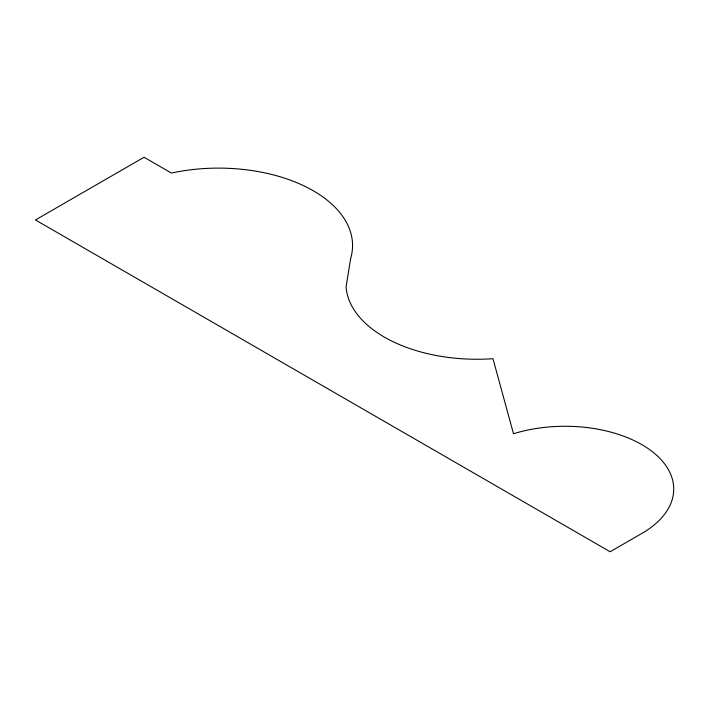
<?xml version="1.0" encoding="UTF-8"?>
<svg xmlns="http://www.w3.org/2000/svg" width="709" height="709" viewBox="0 0 709 709"><rect width="100%" height="100%" fill="white"/><g stroke="black" fill="none" stroke-linecap="round" stroke-linejoin="round"><path stroke-width="1.06" d="M350.663 258.466L346.063 287.012A131.13 75.712 0 0 0 492.968 358.701L513.493 433.748A108.743 62.782 0 0 1 651.562 451.057A108.743 62.782 0 0 1 643.48 532.494L610.139 551.744L35.45 219.958L144.051 157.256L171.418 173.049A134.028 77.378 0 0 1 303.851 185.82A134.028 77.378 0 0 1 350.663 258.466"/></g></svg>
